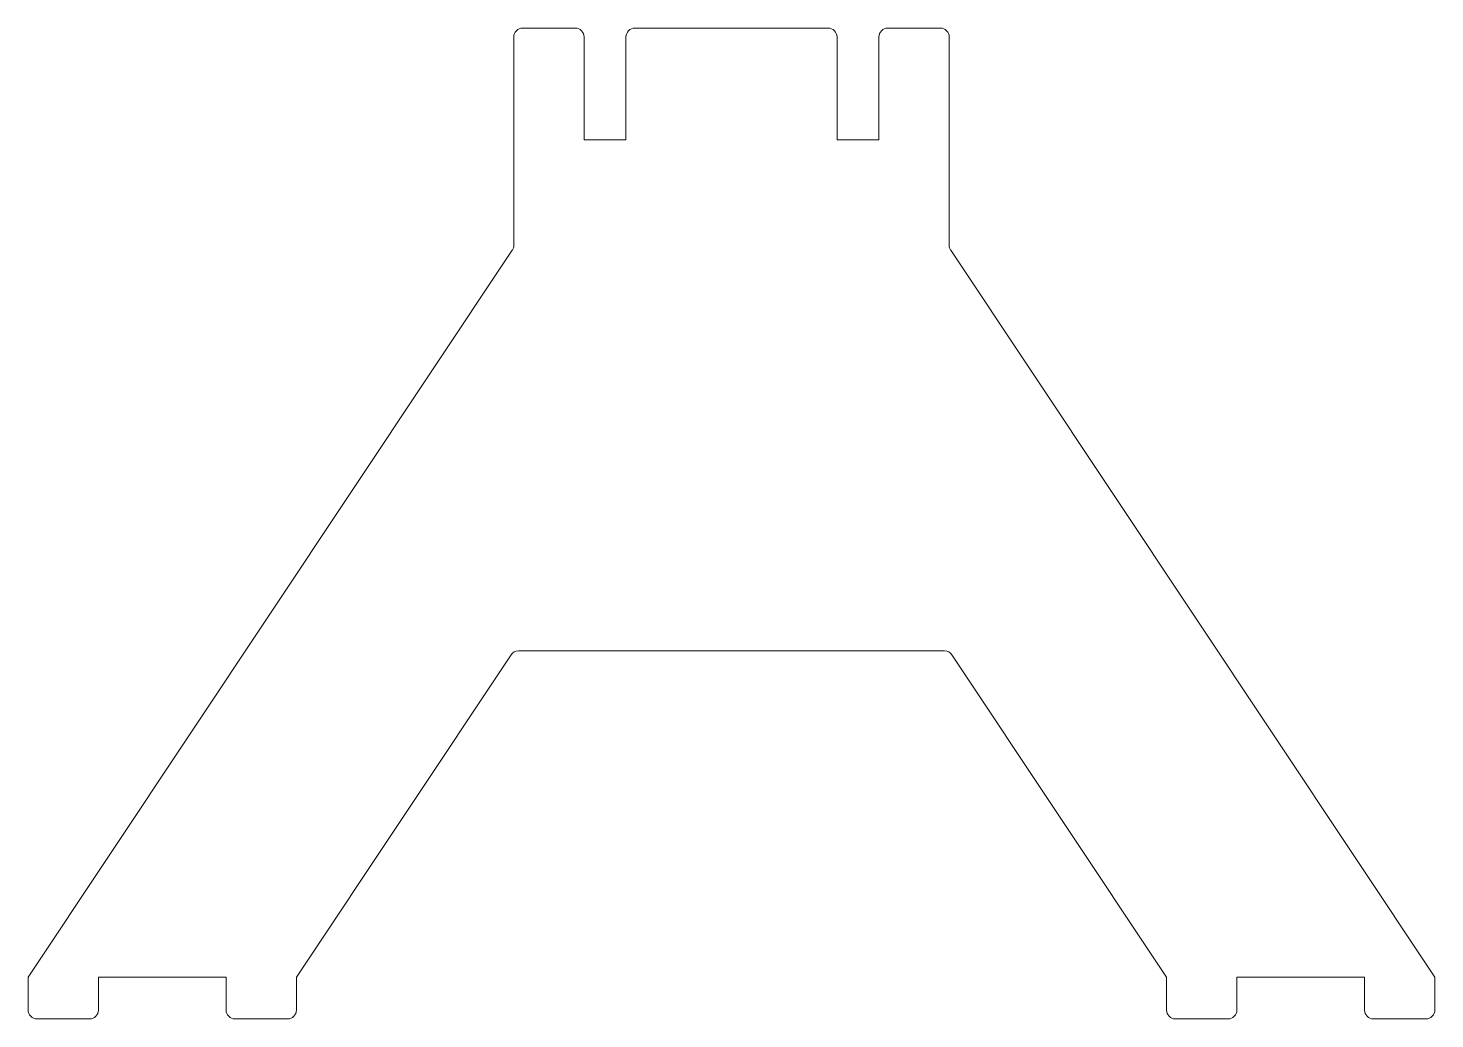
# Model space of a CAD drawing. Header units: millimetres. Extents: x -92 to 68, y -158 to -45.
import ezdxf

# ---------------------------------------------------------------- set-up
doc = ezdxf.new("R2010")
doc.units = ezdxf.units.MM

msp = doc.modelspace()

# ---------------------------------------------------------------- linework, layer by layer
at = {"color": 7, "linetype": 'Continuous', "lineweight": 15}
for p, q in [((-36.76, -46.05), (-36.76, -69.77)), ((-35.76, -45.05), (-29.76, -45.05)), ((-28.76, -57.75), (-28.76, -46.05)), ((-24, -57.75), (-24, -46.05)), ((-23, -45.05), (-1, -45.05)), ((0, -57.75), (0, -46.05)), ((4.76, -57.75), (4.76, -46.05)), ((11.76, -45.05), (5.76, -45.05)), ((12.76, -46.05), (12.76, -69.77)), ((-28.76, -57.75), (-24, -57.75)), ((4.76, -57.75), (0, -57.75)), ((-36.93, -70.32), (-92, -153)), ((12.93, -70.32), (68, -153)), ((-61.48, -153), (-37.06, -116.33)), ((-36.23, -115.89), (12.23, -115.89)), ((37.48, -153), (13.06, -116.33)), ((-92, -153), (-92, -156.76)), ((-84, -153), (-84, -156.76)), ((-69.48, -153), (-84, -153)), ((-69.48, -153), (-69.48, -156.76)), ((-61.48, -153), (-61.48, -156.76)), ((37.48, -153), (37.48, -156.76)), ((45.48, -153), (45.48, -156.76)), ((45.48, -153), (60, -153)), ((60, -153), (60, -156.76)), ((68, -153), (68, -156.76)), ((-91, -157.76), (-85, -157.76)), ((-62.48, -157.76), (-68.48, -157.76)), ((38.48, -157.76), (44.48, -157.76)), ((67, -157.76), (61, -157.76))]:
    msp.add_line(p, q, dxfattribs=at)
for centre, start, end in [((-35.76, -46.05), 90, 180), ((-29.76, -46.05), 0, 90), ((-23, -46.05), 90, 180), ((-1, -46.05), 0, 90), ((5.76, -46.05), 90, 180), ((11.76, -46.05), 0, 90), ((-37.76, -69.77), 326.3341, 0), ((13.76, -69.77), 180, 213.6659), ((-36.23, -116.89), 90, 146.3341), ((12.23, -116.89), 33.6659, 90), ((-91, -156.76), 180, 270), ((-85, -156.76), 270, 0), ((-68.48, -156.76), 180, 270), ((-62.48, -156.76), 270, 0), ((38.48, -156.76), 180, 270), ((44.48, -156.76), 270, 0), ((61, -156.76), 180, 270), ((67, -156.76), 270, 0)]:
    msp.add_arc(centre, 1, start, end, dxfattribs=at)

doc.saveas('drawing.dxf')
